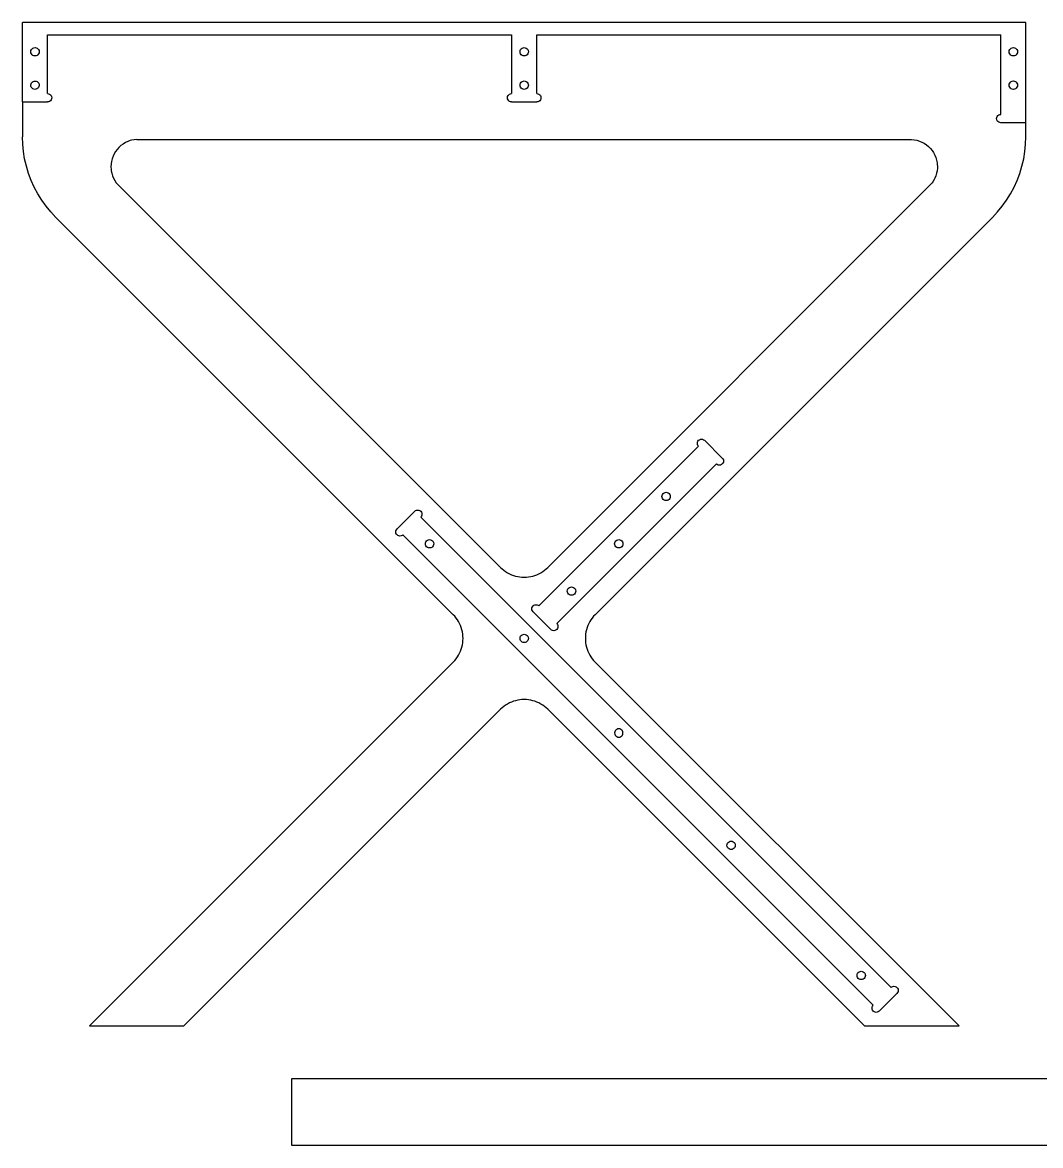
# Model space of a CAD drawing. Extents: x -30.7 to 30.7, y -35.1 to 35.1.
# Drawn here: x -30.65 to -0.21, y 1.54 to 35.12 of the extents above; entities that cross this region are included whole.
import ezdxf

# ---------------------------------------------------------------- set-up
doc = ezdxf.new("R2010")
doc.units = 0
doc.header["$MEASUREMENT"] = 0
doc.layers.get('0').update_dxf_attribs({"linetype": 'CONTINUOUS'})

msp = doc.modelspace()

# ---------------------------------------------------------------- linework, layer by layer
for p, q in [((-0.65, 35.119), (-30.65, 35.119)), ((-30.65, 32.744), (-30.65, 35.119)), ((-0.65, 32.119), (-0.65, 35.119)), ((-29.9, 34.744), (-16.025, 34.744)), ((-29.9, 32.994), (-29.9, 34.744)), ((-16.025, 34.744), (-16.025, 32.994)), ((-15.275, 34.744), (-1.4, 34.744)), ((-15.275, 32.994), (-15.275, 34.744)), ((-1.4, 32.369), (-1.4, 34.744)), ((-30.4, 34.244), (-30.396, 34.276)), ((-30.396, 34.276), (-30.383, 34.306)), ((-30.383, 34.306), (-30.364, 34.332)), ((-30.364, 34.332), (-30.338, 34.352)), ((-30.338, 34.352), (-30.308, 34.364)), ((-30.308, 34.364), (-30.275, 34.369)), ((-30.275, 34.369), (-30.243, 34.364)), ((-30.243, 34.364), (-30.213, 34.352)), ((-30.213, 34.352), (-30.187, 34.332)), ((-30.187, 34.332), (-30.167, 34.306)), ((-30.167, 34.306), (-30.154, 34.276)), ((-30.154, 34.276), (-30.15, 34.244)), ((-15.775, 34.244), (-15.771, 34.276)), ((-15.771, 34.276), (-15.758, 34.306)), ((-15.758, 34.306), (-15.739, 34.332)), ((-15.739, 34.332), (-15.713, 34.352)), ((-15.713, 34.352), (-15.683, 34.364)), ((-15.683, 34.364), (-15.65, 34.369)), ((-15.65, 34.369), (-15.618, 34.364)), ((-15.618, 34.364), (-15.588, 34.352)), ((-15.588, 34.352), (-15.562, 34.332)), ((-15.562, 34.332), (-15.542, 34.306)), ((-15.542, 34.306), (-15.529, 34.276)), ((-15.529, 34.276), (-15.525, 34.244)), ((-1.15, 34.244), (-1.146, 34.276)), ((-1.146, 34.276), (-1.133, 34.306)), ((-1.133, 34.306), (-1.114, 34.332)), ((-1.114, 34.332), (-1.088, 34.352)), ((-1.088, 34.352), (-1.058, 34.364)), ((-1.058, 34.364), (-1.025, 34.369)), ((-1.025, 34.369), (-0.993, 34.364)), ((-0.993, 34.364), (-0.963, 34.352)), ((-0.963, 34.352), (-0.937, 34.332)), ((-0.937, 34.332), (-0.917, 34.306)), ((-0.917, 34.306), (-0.904, 34.276)), ((-0.904, 34.276), (-0.9, 34.244)), ((-30.396, 34.211), (-30.4, 34.244)), ((-30.383, 34.181), (-30.396, 34.211)), ((-30.364, 34.155), (-30.383, 34.181)), ((-30.338, 34.135), (-30.364, 34.155)), ((-30.308, 34.123), (-30.338, 34.135)), ((-30.275, 34.119), (-30.308, 34.123)), ((-30.243, 34.123), (-30.275, 34.119)), ((-30.213, 34.135), (-30.243, 34.123)), ((-30.187, 34.155), (-30.213, 34.135)), ((-30.167, 34.181), (-30.187, 34.155)), ((-30.154, 34.211), (-30.167, 34.181)), ((-30.15, 34.244), (-30.154, 34.211)), ((-15.771, 34.211), (-15.775, 34.244)), ((-15.758, 34.181), (-15.771, 34.211)), ((-15.739, 34.155), (-15.758, 34.181)), ((-15.713, 34.135), (-15.739, 34.155)), ((-15.683, 34.123), (-15.713, 34.135)), ((-15.65, 34.119), (-15.683, 34.123)), ((-15.618, 34.123), (-15.65, 34.119)), ((-15.588, 34.135), (-15.618, 34.123)), ((-15.562, 34.155), (-15.588, 34.135)), ((-15.542, 34.181), (-15.562, 34.155)), ((-15.529, 34.211), (-15.542, 34.181)), ((-15.525, 34.244), (-15.529, 34.211)), ((-1.146, 34.211), (-1.15, 34.244)), ((-1.133, 34.181), (-1.146, 34.211)), ((-1.114, 34.155), (-1.133, 34.181)), ((-1.088, 34.135), (-1.114, 34.155)), ((-1.058, 34.123), (-1.088, 34.135)), ((-1.025, 34.119), (-1.058, 34.123)), ((-0.993, 34.123), (-1.025, 34.119)), ((-0.963, 34.135), (-0.993, 34.123)), ((-0.937, 34.155), (-0.963, 34.135)), ((-0.917, 34.181), (-0.937, 34.155)), ((-0.904, 34.211), (-0.917, 34.181)), ((-0.9, 34.244), (-0.904, 34.211)), ((-30.4, 33.25), (-30.394, 33.282)), ((-30.397, 33.217), (-30.4, 33.25)), ((-30.394, 33.282), (-30.38, 33.311)), ((-30.38, 33.311), (-30.359, 33.336)), ((-30.359, 33.336), (-30.332, 33.355)), ((-30.332, 33.355), (-30.302, 33.366)), ((-30.302, 33.366), (-30.269, 33.368)), ((-30.269, 33.368), (-30.237, 33.363)), ((-30.237, 33.363), (-30.207, 33.349)), ((-30.207, 33.349), (-30.183, 33.327)), ((-30.183, 33.327), (-30.164, 33.301)), ((-30.164, 33.301), (-30.153, 33.27)), ((-30.153, 33.27), (-30.15, 33.237)), ((-15.775, 33.244), (-15.771, 33.276)), ((-15.771, 33.211), (-15.775, 33.244)), ((-15.771, 33.276), (-15.758, 33.306)), ((-15.758, 33.306), (-15.739, 33.332)), ((-15.739, 33.332), (-15.713, 33.352)), ((-15.713, 33.352), (-15.683, 33.364)), ((-15.683, 33.364), (-15.65, 33.369)), ((-15.65, 33.369), (-15.618, 33.364)), ((-15.618, 33.364), (-15.588, 33.352)), ((-15.588, 33.352), (-15.562, 33.332)), ((-15.562, 33.332), (-15.542, 33.306)), ((-15.542, 33.306), (-15.529, 33.276)), ((-15.529, 33.276), (-15.525, 33.244)), ((-15.525, 33.244), (-15.529, 33.211)), ((-1.15, 33.244), (-1.146, 33.276)), ((-1.146, 33.211), (-1.15, 33.244)), ((-1.146, 33.276), (-1.133, 33.306)), ((-1.133, 33.306), (-1.114, 33.332)), ((-1.114, 33.332), (-1.088, 33.352)), ((-1.088, 33.352), (-1.058, 33.364)), ((-1.058, 33.364), (-1.025, 33.369)), ((-1.025, 33.369), (-0.993, 33.364)), ((-0.993, 33.364), (-0.963, 33.352)), ((-0.963, 33.352), (-0.937, 33.332)), ((-0.937, 33.332), (-0.917, 33.306)), ((-0.917, 33.306), (-0.904, 33.276)), ((-0.904, 33.276), (-0.9, 33.244)), ((-0.9, 33.244), (-0.904, 33.211)), ((-30.386, 33.187), (-30.397, 33.217)), ((-30.368, 33.16), (-30.386, 33.187)), ((-30.343, 33.139), (-30.368, 33.16)), ((-30.314, 33.125), (-30.343, 33.139)), ((-30.281, 33.119), (-30.314, 33.125)), ((-30.249, 33.121), (-30.281, 33.119)), ((-30.218, 33.132), (-30.249, 33.121)), ((-30.191, 33.151), (-30.218, 33.132)), ((-30.17, 33.176), (-30.191, 33.151)), ((-30.156, 33.205), (-30.17, 33.176)), ((-30.15, 33.237), (-30.156, 33.205)), ((-29.9, 32.994), (-29.868, 32.989)), ((-29.868, 32.989), (-29.838, 32.977)), ((-29.838, 32.977), (-29.812, 32.957)), ((-29.812, 32.957), (-29.792, 32.931)), ((-29.792, 32.931), (-29.779, 32.901)), ((-16.146, 32.901), (-16.133, 32.931)), ((-16.133, 32.931), (-16.114, 32.957)), ((-16.114, 32.957), (-16.088, 32.977)), ((-16.088, 32.977), (-16.058, 32.989)), ((-16.058, 32.989), (-16.025, 32.994)), ((-15.758, 33.181), (-15.771, 33.211)), ((-15.739, 33.155), (-15.758, 33.181)), ((-15.713, 33.135), (-15.739, 33.155)), ((-15.683, 33.123), (-15.713, 33.135)), ((-15.65, 33.119), (-15.683, 33.123)), ((-15.618, 33.123), (-15.65, 33.119)), ((-15.588, 33.135), (-15.618, 33.123)), ((-15.562, 33.155), (-15.588, 33.135)), ((-15.542, 33.181), (-15.562, 33.155)), ((-15.529, 33.211), (-15.542, 33.181)), ((-15.275, 32.994), (-15.243, 32.989)), ((-15.243, 32.989), (-15.213, 32.977)), ((-15.213, 32.977), (-15.187, 32.957)), ((-15.187, 32.957), (-15.167, 32.931)), ((-15.167, 32.931), (-15.154, 32.901)), ((-1.133, 33.181), (-1.146, 33.211)), ((-1.114, 33.155), (-1.133, 33.181)), ((-1.088, 33.135), (-1.114, 33.155)), ((-1.058, 33.123), (-1.088, 33.135)), ((-1.025, 33.119), (-1.058, 33.123)), ((-0.993, 33.123), (-1.025, 33.119)), ((-0.963, 33.135), (-0.993, 33.123)), ((-0.937, 33.155), (-0.963, 33.135)), ((-0.917, 33.181), (-0.937, 33.155)), ((-0.904, 33.211), (-0.917, 33.181)), ((-30.65, 32.744), (-29.9, 32.744)), ((-30.65, 32.744), (-30.65, 31.704)), ((-29.868, 32.748), (-29.9, 32.744)), ((-29.838, 32.76), (-29.868, 32.748)), ((-29.812, 32.78), (-29.838, 32.76)), ((-29.792, 32.806), (-29.812, 32.78)), ((-29.779, 32.836), (-29.792, 32.806)), ((-29.779, 32.901), (-29.775, 32.869)), ((-29.775, 32.869), (-29.779, 32.836)), ((-16.15, 32.869), (-16.146, 32.901)), ((-16.146, 32.836), (-16.15, 32.869)), ((-16.133, 32.806), (-16.146, 32.836)), ((-16.114, 32.78), (-16.133, 32.806)), ((-16.088, 32.76), (-16.114, 32.78)), ((-16.058, 32.748), (-16.088, 32.76)), ((-16.025, 32.744), (-16.058, 32.748)), ((-16.025, 32.744), (-15.275, 32.744)), ((-15.243, 32.748), (-15.275, 32.744)), ((-15.213, 32.76), (-15.243, 32.748)), ((-15.187, 32.78), (-15.213, 32.76)), ((-15.167, 32.806), (-15.187, 32.78)), ((-15.154, 32.836), (-15.167, 32.806)), ((-15.154, 32.901), (-15.15, 32.869)), ((-15.15, 32.869), (-15.154, 32.836)), ((-1.525, 32.244), (-1.521, 32.276)), ((-1.521, 32.211), (-1.525, 32.244)), ((-1.521, 32.276), (-1.508, 32.306)), ((-1.508, 32.306), (-1.489, 32.332)), ((-1.489, 32.332), (-1.463, 32.352)), ((-1.463, 32.352), (-1.433, 32.364)), ((-1.433, 32.364), (-1.4, 32.369)), ((-1.508, 32.181), (-1.521, 32.211)), ((-1.489, 32.155), (-1.508, 32.181)), ((-1.463, 32.135), (-1.489, 32.155)), ((-1.433, 32.123), (-1.463, 32.135)), ((-1.4, 32.119), (-1.433, 32.123)), ((-0.65, 32.119), (-1.4, 32.119)), ((-0.65, 31.704), (-0.65, 32.119)), ((-30.643, 31.481), (-30.65, 31.704)), ((-27.427, 31.585), (-27.502, 31.559)), ((-27.388, 31.596), (-27.427, 31.585)), ((-27.31, 31.611), (-27.388, 31.596)), ((-27.23, 31.619), (-27.31, 31.611)), ((-27.23, 31.619), (-4.07, 31.619)), ((-4.07, 31.619), (-3.991, 31.611)), ((-3.991, 31.611), (-3.912, 31.596)), ((-3.912, 31.596), (-3.836, 31.573)), ((-3.836, 31.573), (-3.762, 31.543)), ((-0.658, 31.481), (-0.65, 31.704)), ((-30.621, 31.259), (-30.643, 31.481)), ((-30.585, 31.038), (-30.621, 31.259)), ((-27.868, 31.259), (-27.909, 31.191)), ((-27.82, 31.323), (-27.868, 31.259)), ((-27.766, 31.383), (-27.82, 31.323)), ((-27.707, 31.436), (-27.766, 31.383)), ((-27.643, 31.484), (-27.707, 31.436)), ((-27.574, 31.525), (-27.643, 31.484)), ((-27.502, 31.559), (-27.574, 31.525)), ((-3.762, 31.543), (-3.691, 31.505)), ((-3.691, 31.505), (-3.625, 31.461)), ((-3.625, 31.461), (-3.563, 31.41)), ((-3.563, 31.41), (-3.506, 31.354)), ((-3.506, 31.354), (-3.456, 31.292)), ((-3.456, 31.292), (-3.411, 31.226)), ((-0.716, 31.038), (-0.679, 31.259)), ((-0.679, 31.259), (-0.658, 31.481)), ((-30.534, 30.821), (-30.585, 31.038)), ((-27.989, 30.966), (-28.001, 30.887)), ((-27.97, 31.043), (-27.989, 30.966)), ((-27.943, 31.119), (-27.97, 31.043)), ((-27.909, 31.191), (-27.943, 31.119)), ((-3.411, 31.226), (-3.374, 31.155)), ((-3.374, 31.155), (-3.343, 31.081)), ((-3.343, 31.081), (-3.32, 31.005)), ((-3.32, 31.005), (-3.304, 30.926)), ((-3.304, 30.926), (-3.299, 30.887)), ((-0.767, 30.821), (-0.716, 31.038)), ((-30.469, 30.607), (-30.534, 30.821)), ((-30.39, 30.398), (-30.469, 30.607)), ((-28.001, 30.887), (-28.005, 30.807)), ((-28.005, 30.807), (-28.001, 30.727)), ((-28.001, 30.727), (-27.996, 30.687)), ((-27.996, 30.687), (-27.98, 30.609)), ((-27.98, 30.609), (-27.957, 30.533)), ((-3.32, 30.609), (-3.344, 30.533)), ((-3.305, 30.687), (-3.32, 30.609)), ((-3.297, 30.767), (-3.305, 30.687)), ((-3.299, 30.887), (-3.296, 30.807)), ((-3.296, 30.807), (-3.297, 30.767)), ((-0.91, 30.398), (-0.831, 30.607)), ((-0.831, 30.607), (-0.767, 30.821)), ((-30.298, 30.194), (-30.39, 30.398)), ((-27.957, 30.533), (-27.926, 30.459)), ((-27.926, 30.459), (-27.888, 30.389)), ((-27.888, 30.389), (-27.844, 30.322)), ((-27.844, 30.322), (-27.793, 30.261)), ((-27.793, 30.261), (-16.357, 18.826)), ((-14.943, 18.826), (-3.508, 30.261)), ((-3.457, 30.322), (-3.508, 30.261)), ((-3.434, 30.355), (-3.457, 30.322)), ((-3.392, 30.423), (-3.434, 30.355)), ((-3.374, 30.459), (-3.392, 30.423)), ((-3.344, 30.533), (-3.374, 30.459)), ((-1.002, 30.194), (-0.91, 30.398)), ((-30.193, 29.997), (-30.298, 30.194)), ((-30.075, 29.807), (-30.193, 29.997)), ((-1.226, 29.807), (-1.108, 29.997)), ((-1.108, 29.997), (-1.002, 30.194)), ((-29.945, 29.626), (-30.075, 29.807)), ((-29.803, 29.453), (-29.945, 29.626)), ((-1.497, 29.453), (-1.356, 29.626)), ((-1.356, 29.626), (-1.226, 29.807)), ((-29.65, 29.29), (-29.803, 29.453)), ((-17.772, 17.411), (-29.65, 29.29)), ((-13.529, 17.411), (-1.65, 29.29)), ((-1.65, 29.29), (-1.497, 29.453)), ((-10.473, 22.537), (-10.468, 22.569)), ((-10.468, 22.505), (-10.473, 22.537)), ((-10.468, 22.569), (-10.456, 22.6)), ((-10.456, 22.475), (-10.468, 22.505)), ((-10.456, 22.6), (-10.436, 22.626)), ((-10.436, 22.626), (-10.41, 22.645)), ((-10.41, 22.645), (-10.38, 22.658)), ((-10.38, 22.658), (-10.348, 22.662)), ((-10.348, 22.662), (-10.315, 22.658)), ((-10.315, 22.658), (-10.285, 22.645)), ((-10.285, 22.645), (-10.259, 22.626)), ((-10.259, 22.626), (-9.728, 22.096)), ((-15.209, 17.676), (-10.436, 22.449)), ((-10.436, 22.449), (-10.456, 22.475)), ((-9.905, 21.919), (-14.678, 17.146)), ((-9.879, 21.899), (-9.905, 21.919)), ((-9.849, 21.887), (-9.879, 21.899)), ((-9.817, 21.883), (-9.849, 21.887)), ((-9.784, 21.887), (-9.817, 21.883)), ((-9.754, 21.899), (-9.784, 21.887)), ((-9.728, 21.919), (-9.754, 21.899)), ((-9.728, 22.096), (-9.708, 22.07)), ((-9.708, 21.945), (-9.728, 21.919)), ((-9.708, 22.07), (-9.696, 22.04)), ((-9.696, 21.975), (-9.708, 21.945)), ((-9.696, 22.04), (-9.692, 22.008)), ((-9.692, 22.008), (-9.696, 21.975)), ((-11.533, 20.947), (-11.528, 20.979)), ((-11.528, 20.915), (-11.533, 20.947)), ((-11.528, 20.979), (-11.516, 21.009)), ((-11.516, 20.884), (-11.528, 20.915)), ((-11.516, 21.009), (-11.496, 21.035)), ((-11.496, 20.859), (-11.516, 20.884)), ((-11.496, 21.035), (-11.47, 21.055)), ((-11.47, 20.839), (-11.496, 20.859)), ((-11.47, 21.055), (-11.44, 21.068)), ((-11.44, 20.826), (-11.47, 20.839)), ((-11.44, 21.068), (-11.408, 21.072)), ((-11.408, 20.822), (-11.44, 20.826)), ((-11.408, 21.072), (-11.375, 21.068)), ((-11.375, 20.826), (-11.408, 20.822)), ((-11.375, 21.068), (-11.345, 21.055)), ((-11.345, 20.839), (-11.375, 20.826)), ((-11.345, 21.055), (-11.319, 21.035)), ((-11.319, 20.859), (-11.345, 20.839)), ((-11.319, 21.035), (-11.299, 21.009)), ((-11.299, 20.884), (-11.319, 20.859)), ((-11.299, 21.009), (-11.287, 20.979)), ((-11.287, 20.915), (-11.299, 20.884)), ((-11.287, 20.979), (-11.283, 20.947)), ((-11.283, 20.947), (-11.287, 20.915)), ((-18.921, 20.505), (-19.451, 19.975)), ((-18.921, 20.505), (-18.895, 20.525)), ((-18.895, 20.525), (-18.865, 20.537)), ((-18.865, 20.537), (-18.832, 20.542)), ((-18.832, 20.542), (-18.8, 20.537)), ((-18.8, 20.537), (-18.77, 20.525)), ((-18.77, 20.525), (-18.744, 20.505)), ((-18.744, 20.505), (-18.724, 20.479)), ((-18.724, 20.354), (-18.744, 20.328)), ((-4.683, 6.268), (-18.744, 20.328)), ((-18.724, 20.479), (-18.711, 20.449)), ((-18.711, 20.384), (-18.724, 20.354)), ((-18.711, 20.449), (-18.707, 20.417)), ((-18.707, 20.417), (-18.711, 20.384)), ((-19.488, 19.886), (-19.483, 19.919)), ((-19.483, 19.854), (-19.488, 19.886)), ((-19.483, 19.919), (-19.471, 19.949)), ((-19.471, 19.824), (-19.483, 19.854)), ((-19.471, 19.949), (-19.451, 19.975)), ((-19.451, 19.798), (-19.471, 19.824)), ((-19.425, 19.778), (-19.451, 19.798)), ((-19.395, 19.766), (-19.425, 19.778)), ((-19.363, 19.761), (-19.395, 19.766)), ((-19.33, 19.766), (-19.363, 19.761)), ((-19.3, 19.778), (-19.33, 19.766)), ((-19.274, 19.798), (-19.3, 19.778)), ((-19.274, 19.798), (-5.213, 5.737)), ((-18.604, 19.532), (-18.6, 19.564)), ((-18.599, 19.5), (-18.604, 19.532)), ((-18.6, 19.564), (-18.587, 19.595)), ((-18.586, 19.47), (-18.599, 19.5)), ((-18.587, 19.595), (-18.568, 19.621)), ((-18.568, 19.621), (-18.542, 19.641)), ((-18.542, 19.641), (-18.512, 19.653)), ((-18.512, 19.653), (-18.479, 19.658)), ((-18.479, 19.658), (-18.447, 19.654)), ((-18.447, 19.654), (-18.417, 19.641)), ((-18.417, 19.641), (-18.391, 19.622)), ((-18.391, 19.622), (-18.371, 19.596)), ((-18.371, 19.596), (-18.358, 19.566)), ((-18.358, 19.501), (-18.37, 19.471)), ((-18.358, 19.566), (-18.354, 19.534)), ((-18.354, 19.534), (-18.358, 19.501)), ((-12.947, 19.533), (-12.943, 19.565)), ((-12.943, 19.5), (-12.947, 19.533)), ((-12.943, 19.565), (-12.93, 19.595)), ((-12.93, 19.47), (-12.943, 19.5)), ((-12.93, 19.595), (-12.91, 19.621)), ((-12.91, 19.621), (-12.884, 19.641)), ((-12.884, 19.641), (-12.854, 19.653)), ((-12.854, 19.653), (-12.822, 19.658)), ((-12.822, 19.658), (-12.789, 19.653)), ((-12.789, 19.653), (-12.759, 19.641)), ((-12.759, 19.641), (-12.733, 19.621)), ((-12.733, 19.621), (-12.714, 19.595)), ((-12.714, 19.595), (-12.701, 19.565)), ((-12.701, 19.5), (-12.714, 19.47)), ((-12.701, 19.565), (-12.697, 19.533)), ((-12.697, 19.533), (-12.701, 19.5)), ((-18.566, 19.444), (-18.586, 19.47)), ((-18.54, 19.424), (-18.566, 19.444)), ((-18.51, 19.412), (-18.54, 19.424)), ((-18.478, 19.408), (-18.51, 19.412)), ((-18.445, 19.412), (-18.478, 19.408)), ((-18.415, 19.425), (-18.445, 19.412)), ((-18.39, 19.445), (-18.415, 19.425)), ((-18.37, 19.471), (-18.39, 19.445)), ((-12.91, 19.444), (-12.93, 19.47)), ((-12.884, 19.424), (-12.91, 19.444)), ((-12.854, 19.412), (-12.884, 19.424)), ((-12.822, 19.408), (-12.854, 19.412)), ((-12.789, 19.412), (-12.822, 19.408)), ((-12.759, 19.424), (-12.789, 19.412)), ((-12.733, 19.444), (-12.759, 19.424)), ((-12.714, 19.47), (-12.733, 19.444)), ((-16.357, 18.826), (-16.31, 18.781)), ((-14.991, 18.781), (-14.943, 18.826)), ((-16.31, 18.781), (-16.259, 18.739)), ((-16.259, 18.739), (-16.206, 18.701)), ((-16.206, 18.701), (-16.15, 18.667)), ((-16.15, 18.667), (-16.093, 18.636)), ((-16.093, 18.636), (-16.033, 18.609)), ((-16.033, 18.609), (-15.972, 18.586)), ((-15.972, 18.586), (-15.909, 18.567)), ((-15.909, 18.567), (-15.845, 18.552)), ((-15.845, 18.552), (-15.781, 18.541)), ((-15.781, 18.541), (-15.716, 18.535)), ((-15.716, 18.535), (-15.65, 18.533)), ((-15.65, 18.533), (-15.585, 18.535)), ((-15.585, 18.535), (-15.52, 18.541)), ((-15.52, 18.541), (-15.455, 18.552)), ((-15.455, 18.552), (-15.391, 18.567)), ((-15.391, 18.567), (-15.329, 18.586)), ((-15.329, 18.586), (-15.268, 18.609)), ((-15.268, 18.609), (-15.208, 18.636)), ((-15.208, 18.636), (-15.15, 18.667)), ((-15.15, 18.667), (-15.095, 18.701)), ((-15.095, 18.701), (-15.041, 18.739)), ((-15.041, 18.739), (-14.991, 18.781)), ((-14.361, 18.119), (-14.357, 18.151)), ((-14.357, 18.151), (-14.344, 18.181)), ((-14.344, 18.181), (-14.324, 18.207)), ((-14.324, 18.207), (-14.298, 18.227)), ((-14.298, 18.227), (-14.268, 18.239)), ((-14.268, 18.239), (-14.236, 18.244)), ((-14.236, 18.244), (-14.204, 18.239)), ((-14.204, 18.239), (-14.173, 18.227)), ((-14.173, 18.227), (-14.148, 18.207)), ((-14.148, 18.207), (-14.128, 18.181)), ((-14.128, 18.181), (-14.115, 18.151)), ((-14.115, 18.151), (-14.111, 18.119)), ((-14.357, 18.086), (-14.361, 18.119)), ((-14.344, 18.056), (-14.357, 18.086)), ((-14.324, 18.03), (-14.344, 18.056)), ((-14.298, 18.01), (-14.324, 18.03)), ((-14.268, 17.998), (-14.298, 18.01)), ((-14.236, 17.994), (-14.268, 17.998)), ((-14.204, 17.998), (-14.236, 17.994)), ((-14.173, 18.01), (-14.204, 17.998)), ((-14.148, 18.03), (-14.173, 18.01)), ((-14.128, 18.056), (-14.148, 18.03)), ((-14.115, 18.086), (-14.128, 18.056)), ((-14.111, 18.119), (-14.115, 18.086)), ((-15.422, 17.587), (-15.418, 17.62)), ((-15.418, 17.555), (-15.422, 17.587)), ((-15.418, 17.62), (-15.406, 17.65)), ((-15.406, 17.525), (-15.418, 17.555)), ((-15.406, 17.65), (-15.386, 17.676)), ((-15.386, 17.499), (-15.406, 17.525)), ((-15.386, 17.676), (-15.36, 17.696)), ((-14.855, 16.969), (-15.386, 17.499)), ((-15.36, 17.696), (-15.33, 17.708)), ((-15.33, 17.708), (-15.297, 17.712)), ((-15.297, 17.712), (-15.265, 17.708)), ((-15.265, 17.708), (-15.235, 17.696)), ((-15.235, 17.696), (-15.209, 17.676)), ((-17.727, 17.364), (-17.772, 17.411)), ((-17.685, 17.313), (-17.727, 17.364)), ((-17.647, 17.26), (-17.685, 17.313)), ((-17.613, 17.204), (-17.647, 17.26)), ((-17.582, 17.147), (-17.613, 17.204)), ((-17.555, 17.087), (-17.582, 17.147)), ((-14.678, 17.146), (-14.658, 17.12)), ((-13.719, 17.147), (-13.746, 17.087)), ((-13.688, 17.204), (-13.719, 17.147)), ((-13.653, 17.26), (-13.688, 17.204)), ((-13.615, 17.313), (-13.653, 17.26)), ((-13.574, 17.364), (-13.615, 17.313)), ((-13.529, 17.411), (-13.574, 17.364)), ((-17.532, 17.026), (-17.555, 17.087)), ((-17.513, 16.963), (-17.532, 17.026)), ((-17.498, 16.899), (-17.513, 16.963)), ((-17.487, 16.835), (-17.498, 16.899)), ((-17.481, 16.77), (-17.487, 16.835)), ((-15.758, 16.767), (-15.739, 16.793)), ((-15.739, 16.793), (-15.713, 16.813)), ((-15.713, 16.813), (-15.683, 16.825)), ((-15.683, 16.825), (-15.65, 16.829)), ((-15.65, 16.829), (-15.618, 16.825)), ((-15.618, 16.825), (-15.588, 16.813)), ((-15.588, 16.813), (-15.562, 16.793)), ((-15.562, 16.793), (-15.542, 16.767)), ((-14.829, 16.95), (-14.855, 16.969)), ((-14.799, 16.937), (-14.829, 16.95)), ((-14.766, 16.933), (-14.799, 16.937)), ((-14.734, 16.937), (-14.766, 16.933)), ((-14.704, 16.95), (-14.734, 16.937)), ((-14.678, 16.969), (-14.704, 16.95)), ((-14.658, 16.995), (-14.678, 16.969)), ((-14.658, 17.12), (-14.646, 17.09)), ((-14.646, 17.026), (-14.658, 16.995)), ((-14.646, 17.09), (-14.641, 17.058)), ((-14.641, 17.058), (-14.646, 17.026)), ((-13.813, 16.835), (-13.82, 16.77)), ((-13.803, 16.899), (-13.813, 16.835)), ((-13.788, 16.963), (-13.803, 16.899)), ((-13.769, 17.026), (-13.788, 16.963)), ((-13.746, 17.087), (-13.769, 17.026)), ((-17.513, 16.446), (-17.498, 16.509)), ((-17.498, 16.509), (-17.487, 16.574)), ((-17.487, 16.574), (-17.481, 16.639)), ((-17.479, 16.704), (-17.481, 16.77)), ((-17.481, 16.639), (-17.479, 16.704)), ((-15.775, 16.704), (-15.771, 16.737)), ((-15.771, 16.672), (-15.775, 16.704)), ((-15.771, 16.737), (-15.758, 16.767)), ((-15.758, 16.642), (-15.771, 16.672)), ((-15.739, 16.616), (-15.758, 16.642)), ((-15.713, 16.596), (-15.739, 16.616)), ((-15.683, 16.584), (-15.713, 16.596)), ((-15.65, 16.579), (-15.683, 16.584)), ((-15.618, 16.584), (-15.65, 16.579)), ((-15.588, 16.596), (-15.618, 16.584)), ((-15.562, 16.616), (-15.588, 16.596)), ((-15.542, 16.642), (-15.562, 16.616)), ((-15.542, 16.767), (-15.529, 16.737)), ((-15.529, 16.672), (-15.542, 16.642)), ((-15.529, 16.737), (-15.525, 16.704)), ((-15.525, 16.704), (-15.529, 16.672)), ((-13.82, 16.77), (-13.822, 16.704)), ((-13.822, 16.704), (-13.82, 16.639)), ((-13.82, 16.639), (-13.813, 16.574)), ((-13.813, 16.574), (-13.803, 16.509)), ((-13.803, 16.509), (-13.788, 16.446)), ((-17.685, 16.096), (-17.647, 16.149)), ((-17.647, 16.149), (-17.613, 16.204)), ((-17.613, 16.204), (-17.582, 16.262)), ((-17.582, 16.262), (-17.555, 16.322)), ((-17.555, 16.322), (-17.532, 16.383)), ((-17.532, 16.383), (-17.513, 16.446)), ((-13.788, 16.446), (-13.769, 16.383)), ((-13.769, 16.383), (-13.746, 16.322)), ((-13.746, 16.322), (-13.719, 16.262)), ((-13.719, 16.262), (-13.688, 16.204)), ((-13.688, 16.204), (-13.653, 16.149)), ((-13.653, 16.149), (-13.615, 16.096)), ((-17.772, 15.997), (-28.65, 5.119)), ((-17.772, 15.997), (-17.727, 16.045)), ((-17.727, 16.045), (-17.685, 16.096)), ((-13.615, 16.096), (-13.574, 16.045)), ((-13.574, 16.045), (-13.529, 15.997)), ((-13.529, 15.997), (-2.65, 5.119)), ((-16.033, 14.8), (-16.093, 14.773)), ((-15.972, 14.823), (-16.033, 14.8)), ((-15.909, 14.842), (-15.972, 14.823)), ((-15.845, 14.857), (-15.909, 14.842)), ((-15.781, 14.867), (-15.845, 14.857)), ((-15.716, 14.874), (-15.781, 14.867)), ((-15.65, 14.876), (-15.716, 14.874)), ((-15.585, 14.874), (-15.65, 14.876)), ((-15.52, 14.867), (-15.585, 14.874)), ((-15.455, 14.857), (-15.52, 14.867)), ((-15.391, 14.842), (-15.455, 14.857)), ((-15.329, 14.823), (-15.391, 14.842)), ((-15.268, 14.8), (-15.329, 14.823)), ((-15.208, 14.773), (-15.268, 14.8)), ((-25.822, 5.119), (-16.357, 14.583)), ((-16.31, 14.628), (-16.357, 14.583)), ((-16.259, 14.669), (-16.31, 14.628)), ((-16.206, 14.707), (-16.259, 14.669)), ((-16.15, 14.742), (-16.206, 14.707)), ((-16.093, 14.773), (-16.15, 14.742)), ((-15.15, 14.742), (-15.208, 14.773)), ((-15.095, 14.707), (-15.15, 14.742)), ((-15.041, 14.669), (-15.095, 14.707)), ((-14.991, 14.628), (-15.041, 14.669)), ((-14.943, 14.583), (-14.991, 14.628)), ((-14.943, 14.583), (-5.479, 5.119)), ((-12.943, 13.908), (-12.947, 13.876)), ((-12.947, 13.876), (-12.943, 13.844)), ((-12.93, 13.938), (-12.943, 13.908)), ((-12.943, 13.844), (-12.93, 13.813)), ((-12.91, 13.964), (-12.93, 13.938)), ((-12.93, 13.813), (-12.91, 13.787)), ((-12.884, 13.984), (-12.91, 13.964)), ((-12.91, 13.787), (-12.884, 13.768)), ((-12.854, 13.997), (-12.884, 13.984)), ((-12.884, 13.768), (-12.854, 13.755)), ((-12.822, 14.001), (-12.854, 13.997)), ((-12.789, 13.997), (-12.822, 14.001)), ((-12.759, 13.984), (-12.789, 13.997)), ((-12.789, 13.755), (-12.759, 13.768)), ((-12.733, 13.964), (-12.759, 13.984)), ((-12.759, 13.768), (-12.733, 13.787)), ((-12.714, 13.938), (-12.733, 13.964)), ((-12.733, 13.787), (-12.714, 13.813)), ((-12.701, 13.908), (-12.714, 13.938)), ((-12.714, 13.813), (-12.701, 13.844)), ((-12.697, 13.876), (-12.701, 13.908)), ((-12.701, 13.844), (-12.697, 13.876)), ((-12.854, 13.755), (-12.822, 13.751)), ((-12.822, 13.751), (-12.789, 13.755)), ((-9.588, 10.517), (-9.584, 10.549)), ((-9.584, 10.485), (-9.588, 10.517)), ((-9.584, 10.549), (-9.571, 10.58)), ((-9.571, 10.455), (-9.584, 10.485)), ((-9.571, 10.58), (-9.551, 10.606)), ((-9.551, 10.429), (-9.571, 10.455)), ((-9.551, 10.606), (-9.526, 10.625)), ((-9.526, 10.409), (-9.551, 10.429)), ((-9.526, 10.625), (-9.495, 10.638)), ((-9.495, 10.396), (-9.526, 10.409)), ((-9.495, 10.638), (-9.463, 10.642)), ((-9.463, 10.642), (-9.431, 10.638)), ((-9.431, 10.638), (-9.401, 10.625)), ((-9.401, 10.409), (-9.431, 10.396)), ((-9.401, 10.625), (-9.375, 10.606)), ((-9.375, 10.429), (-9.401, 10.409)), ((-9.375, 10.606), (-9.355, 10.58)), ((-9.355, 10.455), (-9.375, 10.429)), ((-9.355, 10.58), (-9.342, 10.549)), ((-9.342, 10.485), (-9.355, 10.455)), ((-9.342, 10.549), (-9.338, 10.517)), ((-9.338, 10.517), (-9.342, 10.485)), ((-9.463, 10.392), (-9.495, 10.396)), ((-9.431, 10.396), (-9.463, 10.392)), ((-5.682, 6.691), (-5.662, 6.716)), ((-5.662, 6.716), (-5.636, 6.736)), ((-5.636, 6.736), (-5.606, 6.749)), ((-5.606, 6.749), (-5.574, 6.753)), ((-5.574, 6.753), (-5.542, 6.749)), ((-5.542, 6.749), (-5.511, 6.736)), ((-5.511, 6.736), (-5.486, 6.716)), ((-5.486, 6.716), (-5.466, 6.691)), ((-5.699, 6.628), (-5.695, 6.66)), ((-5.695, 6.596), (-5.699, 6.628)), ((-5.695, 6.66), (-5.682, 6.691)), ((-5.682, 6.566), (-5.695, 6.596)), ((-5.662, 6.54), (-5.682, 6.566)), ((-5.636, 6.52), (-5.662, 6.54)), ((-5.606, 6.507), (-5.636, 6.52)), ((-5.574, 6.503), (-5.606, 6.507)), ((-5.542, 6.507), (-5.574, 6.503)), ((-5.511, 6.52), (-5.542, 6.507)), ((-5.486, 6.54), (-5.511, 6.52)), ((-5.466, 6.566), (-5.486, 6.54)), ((-5.466, 6.691), (-5.453, 6.66)), ((-5.453, 6.596), (-5.466, 6.566)), ((-5.453, 6.66), (-5.449, 6.628)), ((-5.449, 6.628), (-5.453, 6.596)), ((-5.037, 5.56), (-4.506, 6.091)), ((-4.683, 6.268), (-4.657, 6.287)), ((-4.657, 6.287), (-4.627, 6.3)), ((-4.627, 6.3), (-4.595, 6.304)), ((-4.595, 6.304), (-4.562, 6.3)), ((-4.562, 6.3), (-4.532, 6.287)), ((-4.532, 6.287), (-4.506, 6.268)), ((-4.506, 6.268), (-4.487, 6.242)), ((-4.487, 6.117), (-4.506, 6.091)), ((-4.487, 6.242), (-4.474, 6.212)), ((-4.474, 6.147), (-4.487, 6.117)), ((-4.474, 6.212), (-4.47, 6.179)), ((-4.47, 6.179), (-4.474, 6.147)), ((-5.246, 5.681), (-5.233, 5.711)), ((-5.233, 5.711), (-5.213, 5.737)), ((-5.25, 5.649), (-5.246, 5.681)), ((-5.246, 5.617), (-5.25, 5.649)), ((-5.233, 5.586), (-5.246, 5.617)), ((-5.213, 5.56), (-5.233, 5.586)), ((-5.188, 5.541), (-5.213, 5.56)), ((-5.157, 5.528), (-5.188, 5.541)), ((-5.125, 5.524), (-5.157, 5.528)), ((-5.093, 5.528), (-5.125, 5.524)), ((-5.063, 5.541), (-5.093, 5.528)), ((-5.037, 5.56), (-5.063, 5.541)), ((-28.65, 5.119), (-25.822, 5.119)), ((-5.479, 5.119), (-2.65, 5.119)), ((-22.6, 1.542), (-22.6, 3.542)), ((-22.6, 3.542), (30.65, 3.542)), ((30.65, 1.542), (-22.6, 1.542))]:
    msp.add_line(p, q)

doc.saveas('drawing.dxf')
